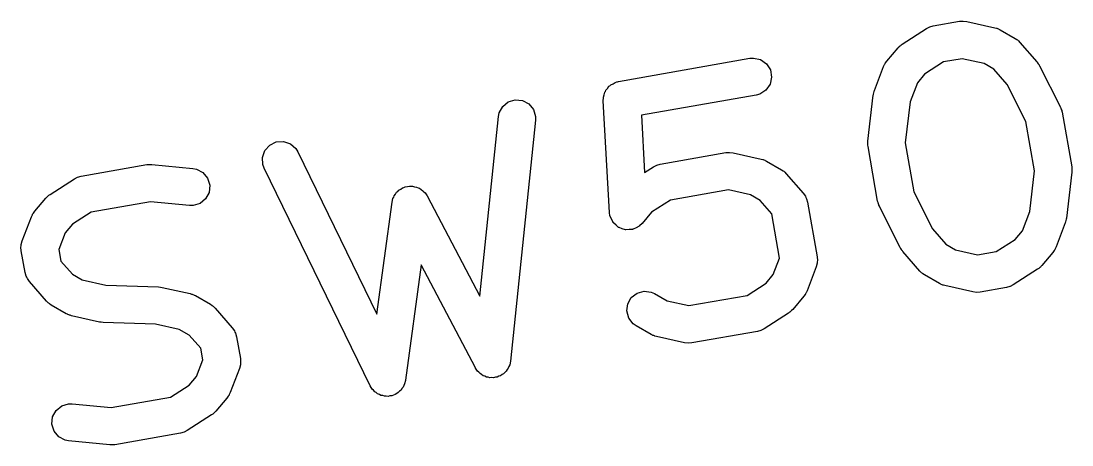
# Model space of a CAD drawing. Extents: x 2.5 to 13.9, y -9.4 to -3.9.
# Drawn here: x 10.8901 to 11.1156, y -7.9142 to -7.8232 of the extents above; entities that cross this region are included whole.
import ezdxf

# ---------------------------------------------------------------- set-up
doc = ezdxf.new("R2010")
doc.units = 0
doc.header["$MEASUREMENT"] = 0
doc.layers.add('BLACK', color=7, linetype='CONTINUOUS')

msp = doc.modelspace()

# ---------------------------------------------------------------- linework, layer by layer
at = {"layer": 'BLACK', "linetype": 'CONTINUOUS'}
for p, q in [((11.08441, -7.8248), (11.08511, -7.82445)), ((11.08511, -7.82445), (11.08512, -7.82444)), ((11.08511, -7.82445), (11.08511, -7.82445)), ((11.08512, -7.82444), (11.08587, -7.82423)), ((11.08587, -7.82423), (11.0915, -7.82324)), ((11.0915, -7.82324), (11.09228, -7.82318)), ((11.09228, -7.82318), (11.09229, -7.82318)), ((11.09229, -7.82318), (11.09229, -7.82318)), ((11.09229, -7.82318), (11.09307, -7.82328)), ((11.09307, -7.82328), (11.09911, -7.82463)), ((11.09911, -7.82463), (11.09941, -7.82473)), ((11.09941, -7.82473), (11.09951, -7.82474)), ((11.09951, -7.82474), (11.09968, -7.82482)), ((11.0792, -7.82814), (11.08441, -7.8248)), ((11.09968, -7.82482), (11.09985, -7.82488)), ((11.09985, -7.82488), (11.09994, -7.82493)), ((11.09994, -7.82493), (11.10022, -7.82506)), ((11.10022, -7.82506), (11.10345, -7.82691)), ((11.10345, -7.82691), (11.10382, -7.82717)), ((11.0759, -7.83177), (11.0783, -7.82893)), ((11.0783, -7.82893), (11.07852, -7.82871)), ((11.07852, -7.82871), (11.07858, -7.82863)), ((11.07858, -7.82863), (11.07873, -7.82851)), ((11.07873, -7.82851), (11.07886, -7.82838)), ((11.07886, -7.82838), (11.07895, -7.82834)), ((11.07895, -7.82834), (11.0792, -7.82814)), ((11.10382, -7.82717), (11.10391, -7.82722)), ((11.10391, -7.82722), (11.104, -7.8273)), ((11.104, -7.8273), (11.10409, -7.82737)), ((11.10409, -7.82737), (11.10415, -7.82745)), ((11.10415, -7.82745), (11.10448, -7.82776)), ((11.10448, -7.82776), (11.10812, -7.83195)), ((11.01834, -7.83614), (11.04648, -7.83118)), ((11.04648, -7.83118), (11.04726, -7.83112)), ((11.04726, -7.83112), (11.04879, -7.83146)), ((11.04879, -7.83146), (11.05007, -7.83235)), ((11.0921, -7.83126), (11.08805, -7.83197)), ((11.09677, -7.8323), (11.0921, -7.83126)), ((11.05007, -7.83235), (11.0509, -7.83367)), ((11.0509, -7.83367), (11.05117, -7.83521)), ((11.07323, -7.83811), (11.07522, -7.83292)), ((11.07522, -7.83292), (11.07542, -7.83251)), ((11.07542, -7.83251), (11.07545, -7.83242)), ((11.07545, -7.83242), (11.07552, -7.83232)), ((11.07552, -7.83232), (11.07557, -7.83222)), ((11.07557, -7.83222), (11.07564, -7.83214)), ((11.07564, -7.83214), (11.0759, -7.83177)), ((11.08805, -7.83197), (11.08402, -7.83455)), ((11.09889, -7.83352), (11.09677, -7.8323)), ((11.10176, -7.83682), (11.09889, -7.83352)), ((11.10812, -7.83195), (11.10821, -7.83207)), ((11.10821, -7.83207), (11.10826, -7.83212)), ((11.10826, -7.83212), (11.10841, -7.83236)), ((11.10841, -7.83236), (11.10858, -7.83259)), ((11.10858, -7.83259), (11.1086, -7.83265)), ((11.1086, -7.83265), (11.10868, -7.83278)), ((11.10868, -7.83278), (11.11315, -7.84166)), ((11.05117, -7.83521), (11.05084, -7.83673)), ((11.08402, -7.83455), (11.08245, -7.83641)), ((11.01538, -7.83847), (11.01552, -7.83827)), ((11.01552, -7.83827), (11.01559, -7.83804)), ((11.01559, -7.83804), (11.01596, -7.83764)), ((11.01596, -7.83764), (11.01627, -7.83719)), ((11.01627, -7.83719), (11.01648, -7.83706)), ((11.01648, -7.83706), (11.01664, -7.83688)), ((11.01664, -7.83688), (11.01713, -7.83665)), ((11.01713, -7.83665), (11.01759, -7.83635)), ((11.01759, -7.83635), (11.01795, -7.83625)), ((11.01795, -7.83625), (11.01804, -7.83621)), ((11.01804, -7.83621), (11.01813, -7.8362)), ((11.01813, -7.8362), (11.01834, -7.83614)), ((11.04994, -7.83801), (11.04863, -7.83885)), ((11.05084, -7.83673), (11.04994, -7.83801)), ((11.0731, -7.83858), (11.07316, -7.8383)), ((11.07316, -7.8383), (11.07319, -7.83825)), ((11.07319, -7.83825), (11.07323, -7.83811)), ((11.08245, -7.83641), (11.08088, -7.8405)), ((11.10573, -7.84473), (11.10176, -7.83682)), ((10.99345, -7.84149), (10.99466, -7.84051)), ((10.99466, -7.84051), (10.99616, -7.84007)), ((10.99616, -7.84007), (10.99771, -7.84023)), ((10.99771, -7.84023), (10.99908, -7.84097)), ((11.01504, -7.83999), (11.01506, -7.83989)), ((11.01505, -7.84008), (11.01504, -7.83999)), ((11.01504, -7.8403), (11.01505, -7.84008)), ((11.01637, -7.86424), (11.01504, -7.8403)), ((11.01506, -7.83989), (11.01508, -7.83952)), ((11.01508, -7.83952), (11.01526, -7.839)), ((11.01526, -7.839), (11.01538, -7.83847)), ((11.04787, -7.83906), (11.02323, -7.8434)), ((11.04863, -7.83885), (11.04787, -7.83906)), ((11.07183, -7.84895), (11.07299, -7.83907)), ((11.07299, -7.83907), (11.07303, -7.83892)), ((11.07302, -7.83886), (11.0731, -7.83858)), ((11.07303, -7.83892), (11.07302, -7.83886)), ((11.08088, -7.8405), (11.07985, -7.8493)), ((10.99271, -7.84287), (10.99345, -7.84149)), ((10.99908, -7.84097), (11.00007, -7.84218)), ((11.00007, -7.84218), (11.00051, -7.84368)), ((11.11315, -7.84166), (11.11325, -7.84193)), ((11.11325, -7.84193), (11.1133, -7.84201)), ((11.1133, -7.84201), (11.11335, -7.8422)), ((11.11335, -7.8422), (11.11343, -7.84239)), ((11.11343, -7.84239), (11.11343, -7.84249)), ((11.11343, -7.84249), (11.11351, -7.84276)), ((11.11351, -7.84276), (11.11558, -7.85449)), ((10.98853, -7.88222), (10.99255, -7.84364)), ((10.99255, -7.84364), (10.99271, -7.84287)), ((11.00051, -7.84446), (10.99512, -7.89618)), ((11.00051, -7.84368), (11.00051, -7.84446)), ((11.02323, -7.8434), (11.02391, -7.8557)), ((11.1076, -7.8553), (11.10573, -7.84473)), ((10.94346, -7.84979), (10.94487, -7.84911)), ((10.94487, -7.84911), (10.94642, -7.84902)), ((10.94642, -7.84902), (10.9479, -7.84953)), ((10.9479, -7.84953), (10.94907, -7.85056)), ((11.07181, -7.84932), (11.07183, -7.84923)), ((11.07182, -7.84953), (11.07181, -7.84932)), ((11.07182, -7.84973), (11.07182, -7.84953)), ((11.07183, -7.84923), (11.07183, -7.84895)), ((11.07985, -7.8493), (11.08171, -7.85986)), ((10.94192, -7.85244), (10.94243, -7.85096)), ((10.94243, -7.85096), (10.94346, -7.84979)), ((10.94907, -7.85056), (10.94948, -7.85123)), ((10.94948, -7.85123), (10.96645, -7.88611)), ((11.02728, -7.85391), (11.04135, -7.85143)), ((11.04135, -7.85143), (11.04213, -7.85137)), ((11.04213, -7.85137), (11.04213, -7.85137)), ((11.04213, -7.85137), (11.04214, -7.85137)), ((11.04214, -7.85137), (11.04292, -7.85146)), ((11.04292, -7.85146), (11.04896, -7.85281)), ((11.07185, -7.84982), (11.07182, -7.84973)), ((11.07187, -7.85011), (11.07185, -7.84982)), ((11.07393, -7.86183), (11.07187, -7.85011)), ((10.90298, -7.85648), (10.91705, -7.854)), ((10.91705, -7.854), (10.91727, -7.85399)), ((10.91727, -7.85399), (10.91734, -7.85396)), ((10.91734, -7.85396), (10.91759, -7.85396)), ((10.91759, -7.85396), (10.91783, -7.85394)), ((10.91783, -7.85394), (10.91791, -7.85396)), ((10.91791, -7.85396), (10.91813, -7.85396)), ((10.91813, -7.85396), (10.92698, -7.85482)), ((10.94201, -7.85399), (10.94192, -7.85244)), ((10.94228, -7.85473), (10.94201, -7.85399)), ((11.02652, -7.85412), (11.02728, -7.85391)), ((11.04896, -7.85281), (11.04926, -7.85291)), ((11.04926, -7.85291), (11.04936, -7.85293)), ((11.04936, -7.85293), (11.04953, -7.853)), ((11.04953, -7.853), (11.0497, -7.85306)), ((11.0497, -7.85306), (11.04978, -7.85312)), ((11.04978, -7.85312), (11.05007, -7.85325)), ((11.05007, -7.85325), (11.0533, -7.8551)), ((10.92698, -7.85482), (10.92775, -7.85497)), ((10.92775, -7.85497), (10.92913, -7.8557)), ((10.92913, -7.8557), (10.93012, -7.85691)), ((10.96504, -7.90149), (10.94228, -7.85473)), ((11.02391, -7.8557), (11.02582, -7.85448)), ((11.02582, -7.85448), (11.02652, -7.85412)), ((11.02652, -7.85412), (11.02652, -7.85412)), ((11.02652, -7.85412), (11.02652, -7.85412)), ((11.0533, -7.8551), (11.05367, -7.85536)), ((11.05367, -7.85536), (11.05376, -7.85541)), ((11.05376, -7.85541), (11.05384, -7.85548)), ((11.05384, -7.85548), (11.05394, -7.85555)), ((11.05394, -7.85555), (11.054, -7.85563)), ((11.054, -7.85563), (11.05433, -7.85594)), ((11.05433, -7.85594), (11.05797, -7.86014)), ((11.10656, -7.86409), (11.1076, -7.8553)), ((11.11561, -7.85565), (11.11445, -7.86552)), ((11.11558, -7.85449), (11.1156, -7.85477)), ((11.1156, -7.85477), (11.11563, -7.85486)), ((11.11562, -7.85536), (11.11561, -7.85565)), ((11.11563, -7.85486), (11.11562, -7.85507)), ((11.11562, -7.85507), (11.11564, -7.85527)), ((11.11564, -7.85527), (11.11562, -7.85536)), ((10.8963, -7.86039), (10.90152, -7.85705)), ((10.90152, -7.85705), (10.90222, -7.8567)), ((10.90222, -7.8567), (10.90223, -7.85669)), ((10.90222, -7.8567), (10.90222, -7.8567)), ((10.90223, -7.85669), (10.90298, -7.85648)), ((10.93012, -7.85691), (10.93058, -7.8584)), ((10.93058, -7.8584), (10.93043, -7.85995)), ((10.973, -7.85871), (10.97344, -7.85859)), ((10.97344, -7.85859), (10.97377, -7.85864)), ((10.97377, -7.85864), (10.9741, -7.85861)), ((10.9741, -7.85861), (10.97454, -7.85874)), ((10.89563, -7.86096), (10.89569, -7.86088)), ((10.89569, -7.86088), (10.89583, -7.86076)), ((10.89583, -7.86076), (10.89597, -7.86063)), ((10.89597, -7.86063), (10.89606, -7.86058)), ((10.89606, -7.86058), (10.8963, -7.86039)), ((10.93043, -7.85995), (10.92969, -7.86133)), ((10.97007, -7.86099), (10.97017, -7.86067)), ((10.97017, -7.86067), (10.97046, -7.86033)), ((10.97046, -7.86033), (10.97069, -7.85993)), ((10.97069, -7.85993), (10.97095, -7.85973)), ((10.97095, -7.85973), (10.97117, -7.85947)), ((10.97117, -7.85947), (10.97157, -7.85926)), ((10.97157, -7.85926), (10.97193, -7.85899)), ((10.97193, -7.85899), (10.97225, -7.8589)), ((10.97225, -7.8589), (10.97255, -7.85875)), ((10.97255, -7.85875), (10.973, -7.85871)), ((10.97454, -7.85874), (10.97499, -7.8588)), ((10.97499, -7.8588), (10.97528, -7.85897)), ((10.97528, -7.85897), (10.97559, -7.85907)), ((10.97559, -7.85907), (10.97594, -7.85936)), ((10.97594, -7.85936), (10.97634, -7.85959)), ((10.97634, -7.85959), (10.97654, -7.85985)), ((10.97654, -7.85985), (10.97679, -7.86007)), ((10.97679, -7.86007), (10.97723, -7.86072)), ((10.97723, -7.86072), (10.98853, -7.88222)), ((11.04195, -7.85944), (11.02946, -7.86165)), ((11.04662, -7.86049), (11.04195, -7.85944)), ((11.04873, -7.8617), (11.04662, -7.86049)), ((11.05797, -7.86014), (11.05842, -7.86078)), ((11.05842, -7.86078), (11.05852, -7.86106)), ((11.08171, -7.85986), (11.08569, -7.86777)), ((10.89301, -7.86402), (10.89541, -7.86118)), ((10.89541, -7.86118), (10.89563, -7.86096)), ((10.9179, -7.86198), (10.90516, -7.86422)), ((10.92621, -7.86278), (10.9179, -7.86198)), ((10.927, -7.86278), (10.92621, -7.86278)), ((10.92849, -7.86232), (10.927, -7.86278)), ((10.92969, -7.86133), (10.92849, -7.86232)), ((10.96645, -7.88611), (10.96972, -7.86204)), ((10.96972, -7.86204), (10.9699, -7.86128)), ((10.9699, -7.86128), (10.97007, -7.86099)), ((11.02946, -7.86165), (11.02542, -7.86423)), ((11.0512, -7.86455), (11.04873, -7.8617)), ((11.05852, -7.86106), (11.05868, -7.86131)), ((11.05868, -7.86131), (11.05889, -7.86207)), ((11.05889, -7.86207), (11.06096, -7.87379)), ((11.07401, -7.8621), (11.07393, -7.86183)), ((11.07402, -7.8622), (11.07401, -7.8621)), ((11.07409, -7.86239), (11.07402, -7.8622)), ((11.07415, -7.86259), (11.07409, -7.86239)), ((11.0742, -7.86267), (11.07415, -7.86259)), ((11.0743, -7.86293), (11.0742, -7.86267)), ((11.07877, -7.87182), (11.0743, -7.86293)), ((10.89034, -7.87035), (10.89233, -7.86517)), ((10.89233, -7.86517), (10.89253, -7.86476)), ((10.89253, -7.86476), (10.89256, -7.86466)), ((10.89256, -7.86466), (10.89263, -7.86457)), ((10.89263, -7.86457), (10.89268, -7.86447)), ((10.89268, -7.86447), (10.89275, -7.86439)), ((10.89275, -7.86439), (10.89301, -7.86402)), ((10.90516, -7.86422), (10.90113, -7.8668)), ((11.01648, -7.86502), (11.01637, -7.86424)), ((11.01651, -7.86507), (11.01648, -7.86502)), ((11.01651, -7.86513), (11.01651, -7.86507)), ((11.01685, -7.86577), (11.01651, -7.86513)), ((11.02542, -7.86423), (11.02341, -7.86661)), ((11.05289, -7.87409), (11.0512, -7.86455)), ((11.105, -7.86818), (11.10656, -7.86409)), ((10.90113, -7.8668), (10.89955, -7.86866)), ((11.01716, -7.86643), (11.01685, -7.86577)), ((11.0172, -7.86647), (11.01716, -7.86643)), ((11.01723, -7.86652), (11.0172, -7.86647)), ((11.01778, -7.86698), (11.01723, -7.86652)), ((11.01832, -7.86747), (11.01778, -7.86698)), ((11.01838, -7.86749), (11.01832, -7.86747)), ((11.01842, -7.86752), (11.01838, -7.86749)), ((11.01911, -7.86774), (11.01842, -7.86752)), ((11.02211, -7.86754), (11.02147, -7.86787)), ((11.02276, -7.86722), (11.02211, -7.86754)), ((11.0228, -7.86718), (11.02276, -7.86722)), ((11.02285, -7.86715), (11.0228, -7.86718)), ((11.02341, -7.86661), (11.02285, -7.86715)), ((11.11421, -7.86649), (11.11223, -7.87167)), ((11.11425, -7.86635), (11.11421, -7.86649)), ((11.11428, -7.86629), (11.11425, -7.86635)), ((11.11435, -7.86601), (11.11428, -7.86629)), ((11.11442, -7.86573), (11.11435, -7.86601)), ((11.11445, -7.86552), (11.11442, -7.86567)), ((11.11442, -7.86567), (11.11442, -7.86573)), ((10.89955, -7.86866), (10.89821, -7.87218)), ((11.0198, -7.86798), (11.01911, -7.86774)), ((11.01985, -7.86798), (11.0198, -7.86798)), ((11.01991, -7.868), (11.01985, -7.86798)), ((11.02063, -7.86794), (11.01991, -7.868)), ((11.02135, -7.8679), (11.02063, -7.86794)), ((11.02141, -7.86787), (11.02135, -7.8679)), ((11.02147, -7.86787), (11.02141, -7.86787)), ((11.08569, -7.86777), (11.08856, -7.87108)), ((11.10343, -7.87004), (11.105, -7.86818)), ((10.89007, -7.8717), (10.89014, -7.87141)), ((10.89013, -7.87248), (10.89007, -7.8717)), ((10.89013, -7.87111), (10.89034, -7.87035)), ((10.89014, -7.87141), (10.89013, -7.87111)), ((11.07885, -7.87194), (11.07877, -7.87182)), ((11.07887, -7.872), (11.07885, -7.87194)), ((11.07903, -7.87224), (11.07887, -7.872)), ((11.08856, -7.87108), (11.09067, -7.87229)), ((11.0994, -7.87262), (11.10343, -7.87004)), ((11.11202, -7.87208), (11.11199, -7.87218)), ((11.11223, -7.87167), (11.11202, -7.87208)), ((10.89096, -7.87717), (10.89013, -7.87248)), ((10.89821, -7.87218), (10.89865, -7.87469)), ((11.05154, -7.87761), (11.05289, -7.87409)), ((11.06096, -7.87379), (11.06102, -7.87457)), ((11.07919, -7.87248), (11.07903, -7.87224)), ((11.07924, -7.87252), (11.07919, -7.87248)), ((11.07932, -7.87264), (11.07924, -7.87252)), ((11.08296, -7.87683), (11.07932, -7.87264)), ((11.09067, -7.87229), (11.09534, -7.87334)), ((11.09534, -7.87334), (11.0994, -7.87262)), ((11.11155, -7.87282), (11.10915, -7.87567)), ((11.11181, -7.87245), (11.11155, -7.87282)), ((11.11188, -7.87238), (11.11181, -7.87245)), ((11.11193, -7.87227), (11.11188, -7.87238)), ((11.11199, -7.87218), (11.11193, -7.87227)), ((10.89865, -7.87469), (10.90112, -7.87753)), ((10.97596, -7.87551), (10.9726, -7.90028)), ((10.9876, -7.89763), (10.97596, -7.87551)), ((11.06075, -7.87592), (11.05877, -7.8811)), ((11.06096, -7.87516), (11.06075, -7.87592)), ((11.06102, -7.87457), (11.06095, -7.87486)), ((11.06095, -7.87486), (11.06096, -7.87516)), ((11.10825, -7.87645), (11.10303, -7.87979)), ((11.10849, -7.87626), (11.10825, -7.87645)), ((11.10858, -7.87621), (11.10849, -7.87626)), ((11.10872, -7.87608), (11.10858, -7.87621)), ((11.10886, -7.87597), (11.10872, -7.87608)), ((11.10892, -7.87588), (11.10886, -7.87597)), ((11.10915, -7.87567), (11.10892, -7.87588)), ((10.89117, -7.87792), (10.89096, -7.87717)), ((10.89133, -7.87818), (10.89117, -7.87792)), ((10.89143, -7.87846), (10.89133, -7.87818)), ((10.89188, -7.8791), (10.89143, -7.87846)), ((10.90112, -7.87753), (10.90323, -7.87875)), ((10.90323, -7.87875), (10.90831, -7.87988)), ((11.04997, -7.87947), (11.05154, -7.87761)), ((11.08329, -7.87715), (11.08296, -7.87683)), ((11.08335, -7.87723), (11.08329, -7.87715)), ((11.08345, -7.87729), (11.08335, -7.87723)), ((11.08353, -7.87737), (11.08345, -7.87729)), ((11.08362, -7.87742), (11.08353, -7.87737)), ((11.08399, -7.87768), (11.08362, -7.87742)), ((11.08722, -7.87953), (11.08399, -7.87768)), ((10.89552, -7.88329), (10.89188, -7.8791)), ((10.90831, -7.87988), (10.9196, -7.88023)), ((10.9196, -7.88023), (10.91998, -7.88028)), ((10.91998, -7.88028), (10.92035, -7.88033)), ((10.92035, -7.88033), (10.92639, -7.88168)), ((11.0223, -7.88155), (11.0238, -7.88114)), ((11.0238, -7.88114), (11.02535, -7.88134)), ((11.04593, -7.88205), (11.04997, -7.87947)), ((11.05877, -7.8811), (11.05856, -7.88151)), ((11.08751, -7.87966), (11.08722, -7.87953)), ((11.08759, -7.87972), (11.08751, -7.87966)), ((11.08777, -7.87978), (11.08759, -7.87972)), ((11.08794, -7.87985), (11.08777, -7.87978)), ((11.08804, -7.87987), (11.08794, -7.87985)), ((11.08834, -7.87996), (11.08804, -7.87987)), ((11.09438, -7.88132), (11.08834, -7.87996)), ((11.10157, -7.88036), (11.09594, -7.88135)), ((11.10233, -7.88015), (11.10157, -7.88036)), ((11.10234, -7.88015), (11.10233, -7.88015)), ((11.10233, -7.88015), (11.10233, -7.88015)), ((11.10303, -7.87979), (11.10234, -7.88015)), ((10.89585, -7.8836), (10.89552, -7.88329)), ((10.92639, -7.88168), (10.92669, -7.88178)), ((10.92669, -7.88178), (10.92679, -7.88179)), ((10.92679, -7.88179), (10.92696, -7.88187)), ((10.92696, -7.88187), (10.92714, -7.88192)), ((10.92714, -7.88192), (10.92722, -7.88198)), ((10.92722, -7.88198), (10.92751, -7.88211)), ((10.92751, -7.88211), (10.93073, -7.88396)), ((11.02029, -7.88385), (11.02106, -7.8825)), ((11.02106, -7.8825), (11.0223, -7.88155)), ((11.02535, -7.88134), (11.02607, -7.88166)), ((11.02607, -7.88166), (11.02877, -7.8832)), ((11.02877, -7.8832), (11.03344, -7.88425)), ((11.03344, -7.88425), (11.04593, -7.88205)), ((11.05809, -7.88225), (11.05569, -7.88509)), ((11.05834, -7.88188), (11.05809, -7.88225)), ((11.05842, -7.8818), (11.05834, -7.88188)), ((11.05847, -7.8817), (11.05842, -7.8818)), ((11.05853, -7.88161), (11.05847, -7.8817)), ((11.05856, -7.88151), (11.05853, -7.88161)), ((11.09515, -7.88141), (11.09438, -7.88132)), ((11.09516, -7.88141), (11.09515, -7.88141)), ((11.09594, -7.88135), (11.09516, -7.88141)), ((11.09516, -7.88141), (11.09516, -7.88141)), ((10.89591, -7.88368), (10.89585, -7.8836)), ((10.89601, -7.88375), (10.89591, -7.88368)), ((10.89609, -7.88383), (10.89601, -7.88375)), ((10.89618, -7.88388), (10.89609, -7.88383)), ((10.89655, -7.88414), (10.89618, -7.88388)), ((10.89978, -7.88599), (10.89655, -7.88414)), ((10.93073, -7.88396), (10.9311, -7.88422)), ((10.9311, -7.88422), (10.9312, -7.88427)), ((10.9312, -7.88427), (10.93128, -7.88435)), ((10.93128, -7.88435), (10.93137, -7.88441)), ((10.93137, -7.88441), (10.93144, -7.8845)), ((10.93144, -7.8845), (10.93177, -7.88481)), ((10.93177, -7.88481), (10.93541, -7.889)), ((11.02009, -7.8854), (11.02029, -7.88385)), ((11.0205, -7.88691), (11.02009, -7.8854)), ((11.05503, -7.88569), (11.05479, -7.88588)), ((11.05512, -7.88564), (11.05503, -7.88569)), ((11.05526, -7.88551), (11.05512, -7.88564)), ((11.0554, -7.88539), (11.05526, -7.88551)), ((11.05546, -7.88531), (11.0554, -7.88539)), ((11.05569, -7.88509), (11.05546, -7.88531)), ((10.90007, -7.88612), (10.89978, -7.88599)), ((10.90015, -7.88618), (10.90007, -7.88612)), ((10.90033, -7.88623), (10.90015, -7.88618)), ((10.9005, -7.88631), (10.90033, -7.88623)), ((10.9006, -7.88632), (10.9005, -7.88631)), ((10.90089, -7.88642), (10.9006, -7.88632)), ((10.90694, -7.88777), (10.90089, -7.88642)), ((10.90731, -7.88782), (10.90694, -7.88777)), ((10.90769, -7.88787), (10.90731, -7.88782)), ((10.91897, -7.88822), (10.90769, -7.88787)), ((11.02145, -7.88814), (11.0205, -7.88691)), ((11.05479, -7.88588), (11.04957, -7.88922)), ((10.92405, -7.88935), (10.91897, -7.88822)), ((10.92617, -7.89057), (10.92405, -7.88935)), ((10.93541, -7.889), (10.93586, -7.88964)), ((10.93586, -7.88964), (10.93595, -7.88992)), ((10.93595, -7.88992), (10.93611, -7.89017)), ((10.93611, -7.89017), (10.93633, -7.89093)), ((11.02209, -7.8886), (11.02145, -7.88814)), ((11.02532, -7.89045), (11.02209, -7.8886)), ((11.04811, -7.88979), (11.03404, -7.89227)), ((11.04887, -7.88958), (11.04811, -7.88979)), ((11.04957, -7.88922), (11.04887, -7.88957)), ((11.04887, -7.88957), (11.04887, -7.88957)), ((11.04887, -7.88957), (11.04887, -7.88958)), ((10.92864, -7.89341), (10.92617, -7.89057)), ((10.93633, -7.89093), (10.93715, -7.89562)), ((11.02561, -7.89058), (11.02532, -7.89045)), ((11.02569, -7.89063), (11.02561, -7.89058)), ((11.02586, -7.89069), (11.02569, -7.89063)), ((11.02603, -7.89077), (11.02586, -7.89069)), ((11.02613, -7.89078), (11.02603, -7.89077)), ((11.02643, -7.89088), (11.02613, -7.89078)), ((11.03247, -7.89223), (11.02643, -7.89088)), ((11.03325, -7.89233), (11.03247, -7.89223)), ((11.03326, -7.89233), (11.03325, -7.89233)), ((11.03404, -7.89227), (11.03326, -7.89233)), ((11.03326, -7.89233), (11.03326, -7.89233)), ((10.92908, -7.89592), (10.92864, -7.89341)), ((10.92773, -7.89944), (10.92908, -7.89592)), ((10.93715, -7.89562), (10.93721, -7.8964)), ((10.93721, -7.8964), (10.93715, -7.89669)), ((10.93715, -7.89669), (10.93716, -7.89699)), ((10.99496, -7.89695), (10.99477, -7.8973)), ((10.99512, -7.89619), (10.99496, -7.89695)), ((10.99512, -7.89618), (10.99512, -7.89619)), ((10.99512, -7.89619), (10.99512, -7.89619)), ((10.99512, -7.89619), (10.99512, -7.89619)), ((10.93695, -7.89775), (10.93496, -7.90293)), ((10.93716, -7.89699), (10.93695, -7.89775)), ((10.9876, -7.89764), (10.9876, -7.89763)), ((10.98761, -7.89764), (10.9876, -7.89764)), ((10.9876, -7.89764), (10.9876, -7.89764)), ((10.98803, -7.89829), (10.98761, -7.89764)), ((10.98834, -7.89854), (10.98803, -7.89829)), ((10.98859, -7.89885), (10.98834, -7.89854)), ((10.98893, -7.89903), (10.98859, -7.89885)), ((10.98923, -7.89929), (10.98893, -7.89903)), ((10.99331, -7.89906), (10.99301, -7.89931)), ((10.99366, -7.89888), (10.99331, -7.89906)), ((10.99391, -7.89857), (10.99366, -7.89888)), ((10.99422, -7.89833), (10.99391, -7.89857)), ((10.99441, -7.89798), (10.99422, -7.89833)), ((10.99466, -7.89768), (10.99441, -7.89798)), ((10.99477, -7.8973), (10.99466, -7.89768)), ((10.92213, -7.90388), (10.92616, -7.9013)), ((10.92616, -7.9013), (10.92773, -7.89944)), ((10.97221, -7.90138), (10.97209, -7.90176)), ((10.97241, -7.90104), (10.97221, -7.90138)), ((10.97259, -7.90029), (10.97241, -7.90104)), ((10.9726, -7.90028), (10.97259, -7.90028)), ((10.97259, -7.90028), (10.9726, -7.90028)), ((10.9726, -7.90028), (10.97259, -7.90029)), ((10.98961, -7.8994), (10.98923, -7.89929)), ((10.98996, -7.89959), (10.98961, -7.8994)), ((10.99035, -7.89963), (10.98996, -7.89959)), ((10.99072, -7.89975), (10.99035, -7.89963)), ((10.99112, -7.89971), (10.99072, -7.89975)), ((10.99151, -7.89975), (10.99112, -7.89971)), ((10.99189, -7.89964), (10.99151, -7.89975)), ((10.99228, -7.89961), (10.99189, -7.89964)), ((10.99263, -7.89942), (10.99228, -7.89961)), ((10.99301, -7.89931), (10.99263, -7.89942)), ((10.93454, -7.90371), (10.93428, -7.90408)), ((10.93461, -7.90363), (10.93454, -7.90371)), ((10.93466, -7.90353), (10.93461, -7.90363)), ((10.93473, -7.90344), (10.93466, -7.90353)), ((10.93476, -7.90334), (10.93473, -7.90344)), ((10.93496, -7.90293), (10.93476, -7.90334)), ((10.96504, -7.9015), (10.96504, -7.90149)), ((10.96504, -7.90149), (10.96504, -7.90149)), ((10.96504, -7.90149), (10.96504, -7.90149)), ((10.96545, -7.90216), (10.96504, -7.9015)), ((10.96574, -7.90242), (10.96545, -7.90216)), ((10.96598, -7.90274), (10.96574, -7.90242)), ((10.96632, -7.90293), (10.96598, -7.90274)), ((10.96661, -7.90319), (10.96632, -7.90293)), ((10.96699, -7.90332), (10.96661, -7.90319)), ((10.96733, -7.90352), (10.96699, -7.90332)), ((10.96772, -7.90357), (10.96733, -7.90352)), ((10.96809, -7.9037), (10.96772, -7.90357)), ((10.96848, -7.90368), (10.96809, -7.9037)), ((10.96888, -7.90373), (10.96848, -7.90368)), ((10.96926, -7.90363), (10.96888, -7.90373)), ((10.96965, -7.90361), (10.96926, -7.90363)), ((10.97, -7.90344), (10.96965, -7.90361)), ((10.97039, -7.90333), (10.97, -7.90344)), ((10.9707, -7.9031), (10.97039, -7.90333)), ((10.97105, -7.90293), (10.9707, -7.9031)), ((10.97131, -7.90263), (10.97105, -7.90293)), ((10.97163, -7.90239), (10.97131, -7.90263)), ((10.97183, -7.90205), (10.97163, -7.90239)), ((10.97209, -7.90176), (10.97183, -7.90205)), ((10.89759, -7.90677), (10.8988, -7.90578)), ((10.8988, -7.90578), (10.90029, -7.90532)), ((10.90029, -7.90532), (10.90107, -7.90532)), ((10.90107, -7.90532), (10.90939, -7.90612)), ((10.90939, -7.90612), (10.92213, -7.90388)), ((10.93428, -7.90408), (10.93188, -7.90692)), ((10.89671, -7.9097), (10.89686, -7.90815)), ((10.89686, -7.90815), (10.89759, -7.90677)), ((10.93098, -7.90771), (10.92577, -7.91105)), ((10.93123, -7.90752), (10.93098, -7.90771)), ((10.93132, -7.90747), (10.93123, -7.90752)), ((10.93145, -7.90734), (10.93132, -7.90747)), ((10.9316, -7.90722), (10.93145, -7.90734)), ((10.93166, -7.90714), (10.9316, -7.90722)), ((10.93188, -7.90692), (10.93166, -7.90714)), ((10.89716, -7.91119), (10.89671, -7.9097)), ((10.89816, -7.9124), (10.89716, -7.91119)), ((10.89953, -7.91313), (10.89816, -7.9124)), ((10.92431, -7.91162), (10.91024, -7.9141)), ((10.92506, -7.91141), (10.92431, -7.91162)), ((10.92507, -7.9114), (10.92506, -7.91141)), ((10.92577, -7.91105), (10.92507, -7.9114)), ((10.92507, -7.9114), (10.92507, -7.9114)), ((10.9003, -7.91328), (10.89953, -7.91313)), ((10.90916, -7.91414), (10.9003, -7.91328)), ((10.90938, -7.91414), (10.90916, -7.91414)), ((10.90946, -7.91416), (10.90938, -7.91414)), ((10.9097, -7.91414), (10.90946, -7.91416)), ((10.90994, -7.91414), (10.9097, -7.91414)), ((10.91002, -7.91411), (10.90994, -7.91414)), ((10.91024, -7.9141), (10.91002, -7.91411))]:
    msp.add_line(p, q, dxfattribs=at)

doc.saveas('drawing.dxf')
